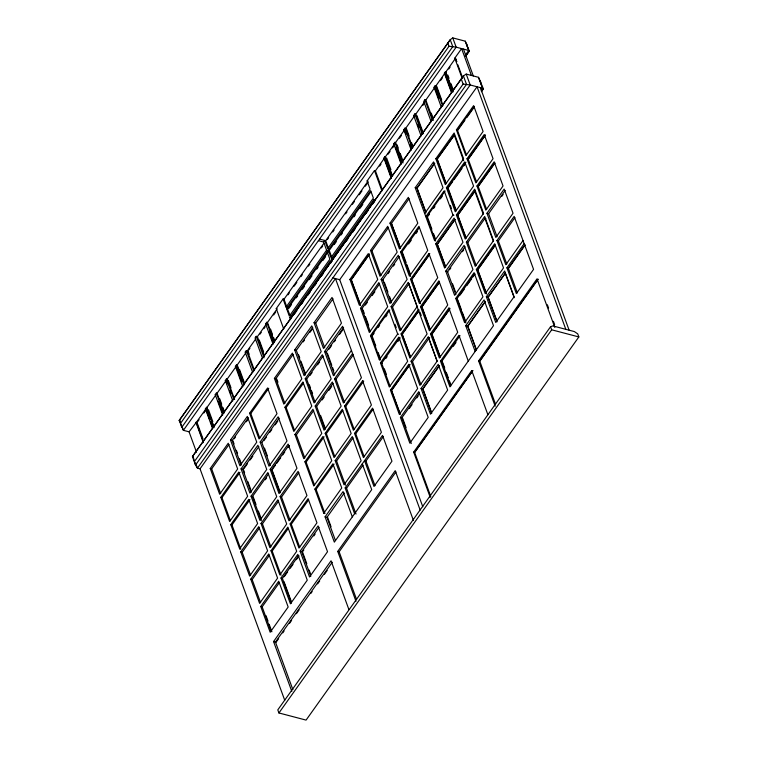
<?xml version="1.0" encoding="UTF-8"?>
<svg xmlns="http://www.w3.org/2000/svg" width="758" height="758" viewBox="0 0 758 758"><rect width="100%" height="100%" fill="white"/><g stroke="black" fill="none" stroke-linecap="round" stroke-linejoin="round"><path stroke-width="1.14" d="M465.81 56.111L469.287 50.994L465.279 41.188L452.772 37.9L450.214 39.7L179.153 420.463L183.389 430.326L189.064 431.814L196.521 452.223M284.743 700.297L200.036 468.814L197.44 468.131L195.526 465.042L192.428 456.572L463.413 75.914L466.217 74.076L478.497 77.307L483.405 88.828L481.349 91.718M447.845 43.187L450.214 39.7L452.763 46.645L181.693 427.417L179.627 419.96L447.845 43.187L448.982 46.276L180.755 423.059M264.457 355.957L257.388 336.628L256.204 336.315L255.067 337.916L262.533 358.316M252.689 372.538L245.222 352.129L246.359 350.537L247.307 350.783L254.375 370.112M283.719 328.953L276.253 308.553L283.066 298.984L284.013 299.23L286.998 307.388L286.05 307.142L283.066 298.984M327.532 250.443L326.584 250.197L323.6 242.039L324.737 240.438L327.721 248.596L328.669 248.842L325.684 240.693L319.544 239.073M327.721 248.596L370.084 189.093L367.099 180.935L374.48 170.569L375.428 170.815L382.496 190.144M421.126 135.938L413.66 115.538L414.797 113.937L415.744 114.183L422.812 133.512M433.282 120.427L425.816 100.028L424.878 99.781L423.741 101.373L431.207 121.773M222.691 415.071L215.225 394.662L216.362 393.07L217.072 393.26L224.141 412.589M232.772 400.906L225.306 380.507L226.443 378.915L227.154 379.104L234.61 399.504M242.854 386.751L235.387 366.351L236.515 364.759L237.226 364.939L244.303 384.268M273.088 344.284L265.622 323.884L266.759 322.283L267.46 322.472L274.538 341.801M401.209 164.315L393.743 143.906L394.871 142.314L395.581 142.504L403.048 162.904M411.281 150.15L403.815 129.751L404.952 128.159L405.663 128.348L412.731 147.668M441.516 107.683L434.05 87.284L435.187 85.682L435.897 85.872L442.966 105.201M462.247 78.567L454.781 58.167L461.594 48.597L471.419 75.44M189.064 431.814L196.341 422.367L203.419 441.696M212.458 428.213L205.38 408.884L206.517 407.292L214.069 426.745M391.365 178.528L383.899 158.128L385.036 156.536L392.578 175.989M451.436 92.514L444.368 73.185L445.505 71.593L453.047 91.045M196.341 422.367L205.854 409.007L205.38 408.884M206.991 407.416L215.935 394.852L215.225 394.662M217.072 393.26L226.017 380.696L225.306 380.507M227.154 379.104L236.089 366.54L235.387 366.351M237.226 364.939L246.17 352.385L245.222 352.129M247.307 350.783L255.607 339.12M257.388 336.628L266.323 324.064L265.622 323.884M267.46 322.472L277.191 308.8L276.253 308.553M284.013 299.23L323.874 243.233M325.684 240.693L368.047 181.181L367.099 180.935M375.428 170.815L384.372 158.251L383.899 158.128M385.5 156.66L394.444 144.096L393.743 143.906M395.581 142.504L404.526 129.94L403.815 129.751M405.663 128.348L413.963 116.675M415.744 114.183L424.679 101.629M425.816 100.028L434.76 87.464L434.05 87.284M435.897 85.872L444.842 73.308L444.368 73.185M445.979 71.716L455.482 58.357L454.781 58.167M199.089 419.695L197.052 422.557L202.945 438.664M203.845 413.015L205.21 411.101M248.652 350.073L249.932 348.282M260.013 334.126L261.283 332.326M263.841 328.735L265.12 326.944M273.638 314.977L275.685 312.097M287.964 294.853L289.329 292.939M294.104 286.23L296.833 282.402M300.926 276.651L302.29 274.728M308.43 266.105L309.795 264.191M321.392 247.894L322.756 245.98M327.304 239.594L328.659 237.69M332.743 231.957L334.098 230.053M345.648 213.822L347.012 211.918M352.442 204.281L354.479 201.42M359.235 194.73L361.954 190.912M365.356 186.146L368.075 182.327M379.644 166.078L380.999 164.164M388.134 154.149L390.048 151.458M392.597 147.876L393.876 146.076M399.485 138.202L401.399 135.511M422.841 105.4L424.11 103.609M440.436 80.67L442.359 77.979M448.727 69.035L450.081 67.13M465.251 55.277L468.681 50.464L469.287 50.994L465.981 55.647M286.05 307.142L326.584 250.197M327.153 251.741L329.872 259.179L289.338 316.124L286.619 308.686L327.153 251.741L328.1 251.988L287.557 308.932L289.897 315.309M328.29 250.14L370.653 190.637L373.372 198.075L331.009 257.578L328.29 250.14L329.237 250.396L331.957 257.834M329.237 250.396L370.908 191.85M288.789 308.392L291.517 304.555M296.293 297.847L297.657 295.933M302.433 289.224L304.479 286.353M309.255 279.645L311.983 275.808M316.759 269.099L318.123 267.186M322.899 260.477L325.627 256.64M334.25 244.521L336.287 241.66M341.043 234.98L342.408 233.076M353.958 216.845L355.312 214.94M360.069 208.251L362.788 204.433M290.646 319.705L289.907 317.668L330.441 260.724L331.189 262.761M331.578 259.122L373.94 199.619L374.878 199.875L332.525 259.378L331.578 259.122L332.326 261.169M331.388 260.97L290.845 317.915L289.907 317.668M192.428 456.572L463.413 75.914L466.511 84.394L195.526 465.042L192.977 456.145M294.123 314.504L296.852 310.666M301.627 303.958L302.992 302.044M307.767 295.336L310.496 291.498M314.589 285.747L315.953 283.833M321.411 276.168L323.458 273.297M346.368 241.101L347.733 239.187M352.489 232.507L355.208 228.689M366.076 213.424L368.113 210.553M372.87 203.874L374.234 201.969M194.768 461.035L463.119 84.081L461.338 79.192M200.036 468.814L335.462 278.584L420.169 510.068M422.793 506.751L339.707 279.702L477.057 86.772L565.819 329.332M210.241 468.51L228.234 443.24L237.652 468.984L219.659 494.254L210.241 468.51L211.662 468.88L220.682 493.553M230.498 440.057L247.335 416.417L256.754 442.151L239.916 465.791L230.498 440.057L232.156 440.483L241.186 465.156M249.6 413.224L267.593 387.954L277.011 413.697L259.018 438.958L249.6 413.224L250.784 413.536L259.814 438.2M274.405 378.384L292.389 353.114L301.817 378.858L283.824 404.118L274.405 378.384L275.817 378.754L284.847 403.417M294.663 349.921L311.775 325.883L321.193 351.627L304.081 375.665L294.663 349.921L296.321 350.357L305.341 375.03M314.049 322.69L332.042 297.43L341.46 323.164L323.467 348.434L314.049 322.69L315.707 323.126L324.727 347.799M250.784 413.536L268.768 388.267M481.112 90.126L482.486 88.203L478.497 77.307M211.662 468.88L228.982 444.548M275.817 378.754L293.147 354.422M232.156 440.483L248.311 417.791M296.321 350.357L312.751 327.285M315.707 323.126L333.027 298.794M481.586 91.216L483.405 88.828L482.486 88.203L470.206 84.972L463.119 84.081M234.213 438.787L235.558 436.892M246.331 421.761L248.349 418.928M303.191 341.886L304.555 339.972M310.031 332.279L312.088 329.389M349.912 279.399L368.265 253.627L377.73 279.475L359.377 305.256L349.912 279.399L351.333 279.778L360.382 304.498M370.539 250.434L387.717 226.31L397.173 252.158L379.995 276.291L370.539 250.434L371.951 250.803L380.999 275.533M389.982 223.117L408.335 197.336L417.8 223.193L399.447 248.975L389.982 223.117L391.403 223.487L400.47 248.264M431.87 229.124L427.455 217.053L425.806 216.627L444.16 190.845L452.99 214.988L434.637 240.76L415.213 187.681L433.567 161.899L443.023 187.757L424.679 213.529M435.841 158.706L454.146 132.991L463.612 158.839L445.297 184.564L435.841 158.706L437.252 159.085L445.903 182.735M456.42 129.798L473.636 105.618L483.092 131.466L465.876 155.655L456.42 129.798L457.368 130.044L466.426 154.822M457.368 130.044L473.921 106.793M369.449 253.93L351.096 279.711L360.533 305.512M437.252 159.085L454.43 134.952L437.015 159.019L446.064 183.749M351.333 279.778L369.004 254.953M371.951 250.803L388.475 227.608M391.403 223.487L409.074 198.662M457.377 130.812L464.853 120.304M466.9 117.443L474.375 106.944M434.542 163.292L416.862 188.117L425.93 212.894M417.781 187.217L434.77 163.349M220.796 497.343L238.779 472.073L247.639 496.263L229.646 521.532L220.796 497.343L221.971 497.646L230.423 520.746M241.053 468.88L257.881 445.24L266.731 469.439L249.903 493.079L241.053 468.88L242.702 469.316L251.154 492.406M260.155 442.047L278.139 416.786L286.998 440.976L269.005 466.246L260.155 442.047L261.804 442.483L270.255 465.583M284.951 407.207L302.944 381.947L311.794 406.136L293.81 431.406L284.951 407.207L286.136 407.52L294.587 430.62M305.218 378.754L322.33 354.716L331.18 378.905L314.068 402.943L305.218 378.754L306.63 379.123L315.082 402.223M351.437 350.452L333.454 375.722L324.595 351.522L342.588 326.253L361.424 377.73L343.44 403L334.581 378.81L352.574 353.541M221.971 497.646L239.964 472.386M286.136 407.52L303.456 383.188M306.63 379.123L323.06 356.052M242.702 469.316L258.857 446.623M261.804 442.483L279.124 418.151M334.704 375.049L326.253 351.958L343.573 327.627M310.06 375.409L312.116 372.529M317.593 364.835L319.639 361.945M244.067 468.501L247.43 463.773M250.121 459.992L252.821 456.212M263.831 440.749L266.494 437.006M269.82 432.325L271.819 429.511M275.154 424.84L277.816 421.097M328.944 349.286L331.606 345.534M334.269 341.792L335.604 339.925M339.603 334.306L342.929 329.626M360.505 308.345L378.858 282.563L387.689 306.706L369.345 332.487L360.505 308.345L362.637 308.904M381.132 279.38L398.31 255.247L407.141 279.389L389.963 303.513L381.132 279.38L383.491 279.996M400.575 252.063L418.928 226.282L427.758 250.424L409.415 276.196L400.575 252.063L402.47 252.556L406.08 262.429M446.424 187.652L464.739 161.928L473.57 186.07L455.264 211.795L446.424 187.652L447.608 187.965L456.041 211.008M467.013 158.744L484.229 134.554L493.06 158.697L475.844 182.877L467.013 158.744L468.188 159.047L476.621 182.091M445.079 191.035L426.726 216.816L435.585 241.006M419.477 227.4L401.797 252.224L410.656 276.424M447.608 187.965L465.924 162.24M468.188 159.047L485.404 134.867M379.578 283.843L361.907 308.667L370.359 331.758M467.951 159.701L484.94 135.834M399.343 256.479L382.762 279.759L391.213 302.859M428.137 216.106L429.502 214.192M433.576 208.459L434.931 206.555M440.37 198.918L442.407 196.057M452.687 181.541L448.063 188.031L456.108 210.032M454.004 179.684L461.935 168.551M463.915 165.765L465.241 163.908M408.581 243.962L411.3 240.144M416.057 233.464L417.421 231.55M365.356 305.086L367.393 302.224M372.15 295.535L374.869 291.716M388.115 273.505L389.441 271.648M393.402 266.077L394.719 264.22M230.773 524.621L248.766 499.351L257.616 523.551L239.632 548.82L240.807 549.124L231.957 524.934L230.773 524.621L239.632 548.82M251.04 496.168L267.868 472.528L276.717 496.717L259.89 520.358L251.04 496.168L252.452 496.537L261.311 520.727M270.142 469.335L288.125 444.065L296.975 468.264L278.991 493.524L270.142 469.335L271.554 469.704L280.005 492.804M294.938 434.495L312.931 409.225L321.78 433.424L303.797 458.685L294.938 434.495L296.359 434.865L304.811 457.965M315.195 406.032L332.317 381.994L341.166 406.193L324.054 430.231L315.195 406.032L316.617 406.411L325.068 429.502M231.957 524.934L249.951 499.664M252.452 496.537L268.607 473.845M271.554 469.704L288.874 445.372M296.359 434.865L313.679 410.533M316.617 406.411L333.046 383.33M344.454 402.271L336.002 379.18L353.323 354.848M275.381 465.213L272.046 469.894L280.1 491.885M276.717 463.337L280.706 457.728M282.706 454.923L284.705 452.109M288.04 447.428L289.366 445.562M265.3 479.767L266.645 477.872M322.141 399.93L324.197 397.04M328.981 390.313L331.72 386.466M389.764 310.041L371.42 335.822L380.27 360.022L379.322 359.766L370.473 335.576L388.826 309.795L397.675 333.994L398.623 334.24M391.09 306.611L408.335 282.393L417.184 306.583L399.949 330.801L391.09 306.611L392.511 306.981L400.963 330.071M428.895 253.513L437.745 277.703L419.392 303.484L410.542 279.285L428.895 253.513L429.843 253.759M435.774 243.849L454.118 218.077L462.977 242.266L444.624 268.048L435.774 243.849L437.186 244.228L445.638 267.318M456.392 214.884L474.707 189.159L483.557 213.358L465.251 239.073L456.392 214.884L457.813 215.253L465.857 237.254M476.971 185.966L494.188 161.786L503.047 185.985L485.831 210.165L476.971 185.966L478.156 186.279L486.608 209.379M420.339 303.731L411.49 279.541L429.161 254.716M411.784 279.512L429.454 254.688M457.813 215.253L474.982 191.13L457.576 215.196L466.028 238.287M478.156 186.279L494.709 163.027M392.511 306.981L409.026 283.776M437.186 244.228L454.857 219.403M477.938 186.98L494.927 163.112M372.803 335.055L374.168 333.15M378.242 327.418L379.597 325.504M385.718 316.92L387.082 315.006M438.105 243.327L455.094 219.46M240.76 551.909L258.753 526.639L267.602 550.829L249.619 576.099L240.76 551.909L242.181 552.279L250.633 575.369M261.017 523.446L277.854 499.806L286.704 524.005L269.876 547.646L261.017 523.446L262.439 523.825L270.89 546.916M280.119 496.613L298.112 471.353L306.962 495.543L288.978 520.812L280.119 496.613L281.54 496.992L289.992 520.083M304.924 461.783L322.908 436.513L331.767 460.703L313.774 485.973L304.924 461.783L306.109 462.086L314.551 485.186M325.182 433.32L342.294 409.282L351.153 433.472L334.041 457.51L325.182 433.32L326.366 433.633L334.818 456.723M362.551 380.819L371.411 405.018L353.418 430.288L344.568 406.089L362.551 380.819L363.736 381.132L345.752 406.402L354.204 429.492M306.109 462.086L324.092 436.826M326.366 433.633L342.796 410.552M242.181 552.279L259.501 527.947M262.439 523.825L278.593 501.123M281.54 496.992L298.86 472.66M379.322 359.766L397.675 333.994M380.459 362.855L398.812 337.083L407.662 361.272L389.309 387.054L380.459 362.855L382.345 363.357M408.268 282.478L427.105 333.956L409.936 358.089L401.077 333.89L418.255 309.766L419.202 310.013M445.751 271.137L464.104 245.355L472.964 269.554L454.611 295.326L445.751 271.137L448.12 271.752M466.378 242.162L484.684 216.447L493.543 240.637L475.228 266.361L466.378 242.162L467.79 242.541L476.242 265.632M486.958 213.254L504.174 189.074L513.033 213.263L495.817 237.444L486.958 213.254L488.616 213.69L497.068 236.78M418.539 310.941L402.024 334.136L410.476 357.236M399.987 337.395L381.634 363.167L390.086 386.267M410.305 356.194L402.261 334.202L418.776 310.998M430.156 329.976L421.704 306.886L439.384 282.052M430.051 328.849L422.007 306.857L438.996 282.99M467.79 242.541L484.968 218.408L485.916 218.664M465.08 246.748L447.409 271.572L455.861 294.663M488.616 213.69L505.169 190.438M385.746 358.581L387.101 356.677M397.978 341.394L400.016 338.532M449.475 269.848L450.83 267.934M462.389 251.703L463.744 249.799M501.777 196.379L503.141 194.465M250.746 579.188L268.73 553.927L277.589 578.117L259.596 603.387L250.746 579.188L252.158 579.567L260.61 602.657M271.004 550.734L287.832 527.094L296.691 551.284L279.863 574.924L271.004 550.734L272.188 551.047L281.038 575.237M290.106 523.901L308.099 498.631L316.948 522.83L298.955 548.091L290.106 523.901L291.29 524.214L299.742 547.304M314.911 489.062L332.895 463.792L341.754 487.991L323.761 513.261L324.945 513.564L316.086 489.374L314.911 489.062L323.761 513.261M335.169 460.608L352.281 436.561L361.13 460.76L344.018 484.798L335.169 460.608L336.58 460.978L345.44 485.167M354.555 433.377L372.538 408.107L381.397 432.297L363.404 457.567L354.555 433.377L355.729 433.68L364.181 456.78M272.188 551.047L288.343 528.345M291.29 524.214L308.61 499.882M316.086 489.374L334.079 464.104M355.729 433.68L373.059 409.348M252.158 579.567L269.488 555.235M336.58 460.978L353.01 437.897M408.789 364.361L417.649 388.56L399.295 414.332L390.436 390.143L408.789 364.361L409.737 364.617L391.384 390.389L400.243 414.588M411.063 361.178L428.298 336.959L437.158 361.149L419.913 385.367L411.063 361.178L412.485 361.547L420.936 384.638M448.859 308.08L457.718 332.269L439.365 358.051L430.506 333.861L448.859 308.08L450.044 308.392L431.69 334.164L440.142 357.264M455.738 298.415L474.091 272.643L482.941 296.833L464.588 322.614L455.738 298.415L456.922 298.728L465.772 322.927M476.365 269.45L494.671 243.725L503.53 267.925L485.215 293.64L476.365 269.45L477.54 269.763L486.399 293.952M523.011 240.551L505.794 264.731L496.945 240.542L514.161 216.352L533.566 269.374L516.35 293.564L506.931 267.82L524.148 243.64M409.974 364.674L391.621 390.455L399.674 412.447M456.922 298.728L474.593 273.903M477.54 269.763L495.173 244.995M412.485 361.547L429.653 337.424M449.665 309.321L431.994 334.145L440.038 356.137M494.292 246.625L477.777 269.82L486.229 292.92M506.808 264.002L498.357 240.911L514.919 217.66M460.106 295.033L464.19 289.31M466.909 285.491L471.666 278.802M473.02 276.897L475.067 274.026M260.733 606.476L278.717 581.206L288.163 607.006L270.17 632.276L260.733 606.476L262.145 606.845L271.193 631.575M280.991 578.013L297.818 554.373L307.265 580.173L290.428 603.813L280.991 578.013L282.402 578.392L291.451 603.112M300.092 551.189L318.076 525.919L327.522 551.72L309.529 576.99L300.092 551.189L301.741 551.616L310.789 576.345M354.592 513.687L345.155 487.887L382.525 435.386L391.962 461.186L373.978 486.456L364.541 460.656L365.953 461.035L375.002 485.755M362.267 463.849L371.704 489.649L334.335 542.15L325.078 516.842L343.061 491.582L352.318 516.88M262.145 606.845L279.465 582.514M282.402 578.392L298.567 555.69M356.014 514.057L346.567 488.256L362.997 465.185M365.953 461.035L383.273 436.703M301.741 551.616L319.061 527.284M284.25 576.686L287.614 571.958M290.305 568.168L292.995 564.388M296.369 559.66L299.059 555.879M303.806 549.995L302.47 551.871L306.791 563.668M313.803 535.963L315.129 534.087M335.415 540.445L326.963 517.344L344.284 493.013M400.423 417.431L418.776 391.649L428.194 417.383L409.841 443.165L400.423 417.431L402.555 417.99L406.08 427.635M421.05 388.456L438.228 364.333L447.646 390.067L430.468 414.2L421.05 388.456L422.936 388.958L431.567 412.551M475.143 351.437L465.725 325.703L484.078 299.922L493.496 325.665L449.911 386.883L440.493 361.14L458.912 335.273L468.273 361.092M486.342 296.738L504.657 271.013L514.076 296.748L495.76 322.472L486.342 296.738L488.237 297.231L496.869 320.824M460.03 335.671L441.734 361.367L450.764 386.03M419.515 392.976L401.844 417.8L411.262 443.534M517.373 292.863L508.343 268.19L524.896 244.938M439.214 365.697L422.699 388.892L431.728 413.555M488.891 296.302L505.415 273.107L488 297.164L497.03 321.837M508.125 268.901L525.114 245.024M422.936 388.958L439.451 365.754M453.284 346.321L455.994 342.521M485.281 301.371L467.61 326.196L476.242 349.789M409.348 408.439L412.068 404.62M416.824 397.931L418.179 396.027M476.479 349.855L467.847 326.262L485.518 301.438M291.811 691.419L273.562 641.543L331.056 560.787L348.898 609.555M355.976 601.293L337.727 551.417L395.221 470.661L413.47 520.538M356.582 599.445L339.139 551.786L395.951 471.997M292.891 689.695L275.457 642.045L332.26 562.246M275.884 642.519L278.622 638.672M282.725 632.911L284.089 630.988M289.565 623.303L291.612 620.414M296.406 613.696L299.145 609.849M310.771 593.514L312.135 591.591M317.611 583.906L319.668 581.016M324.452 574.289L327.191 570.452M430.241 497.39L413.669 452.119L471.732 370.567L472.67 370.814L414.617 452.365L430.781 496.528M495.173 406.174L478.601 360.903L537.024 278.84L554.809 327.418M414.673 452.384L472.897 370.596M537.99 279.152L479.719 361.026L495.543 404.279M538.066 279.351L479.786 361.215L478.601 360.903M550.564 326.717L277.798 709.876L278.925 712.965L306.08 720.1L578.847 336.94L577.719 333.852L574.318 331.559L552.828 325.912L550.564 326.717L551.691 329.806L578.847 336.94M278.925 712.965L551.691 329.806M179.627 419.96L179.153 420.463L179.997 421.06M448.982 46.276L456.164 47.167L468.681 50.464M413.66 115.538L414.607 115.785M415.213 187.681L417.099 188.173M452.99 214.988L453.938 215.234M496.945 240.542L498.357 240.911M506.931 267.82L508.343 268.19M318.407 240.674L323.6 242.039M410.542 279.285L411.49 279.541M332.857 277.902L339.707 279.702M422.007 306.857L420.586 306.488L438.882 280.792L447.732 304.991L429.379 330.763L420.529 306.573L421.704 306.886M465.725 325.703L467.847 326.262M430.506 333.861L431.69 334.164M401.077 333.89L402.261 334.202M286.619 308.686L287.557 308.932M370.473 335.576L372.121 336.012L375.75 345.904M440.559 361.054L442.445 361.547M440.493 361.14L442.388 361.632M324.595 351.522L326.253 351.958M390.436 390.143L391.384 390.389M334.581 378.81L336.002 379.18M344.568 406.089L345.752 406.402M413.669 452.119L414.617 452.365M345.155 487.887L346.567 488.256M325.078 516.842L326.963 517.344M337.727 551.417L339.139 551.786M273.562 641.543L275.457 642.045M465.279 41.188L469.05 51.553M480.364 87.644L569.125 330.194M463.479 49.09L473.305 75.933M466.217 74.076L470.206 84.972L197.44 468.131L195.63 463.195M452.772 37.9L456.164 47.167L183.389 430.326L181.882 426.204M547.361 304.744L548.574 308.061M553.416 321.307L554.629 324.623M457.841 64.8L462.162 76.605M447.864 75.118L449.039 78.339M451.01 83.712L452.971 89.084M445.505 71.593L452.971 91.993M444.842 73.308L451.522 91.566M505.179 273.041L514.199 297.704M436.608 86.061L441.715 100.018M484.968 218.408L493.42 241.508M454.194 134.896L463.631 160.696M474.745 191.063L483.197 214.163M435.187 85.682L442.653 106.082M435.158 88.544L438.692 98.208M431.245 113.103L433.206 118.466M424.878 99.781L432.344 120.181M450.318 205.361L451.522 208.649M416.843 115.443L423.523 133.702M414.797 113.937L422.263 134.337M417.753 124.369L418.928 127.59M406.373 128.528L409.121 136.042M411.48 142.485L412.655 145.707M404.952 128.159L412.418 148.559M404.924 131.011L406.099 134.232M410.031 144.968L411.206 148.189M452.545 283.852L455.359 291.555M417.497 189.254L425.778 211.87M433.481 233.511L435.49 238.997M437.423 244.284L445.467 266.285M457.794 299.95L461.414 309.851M462.219 312.05L465.838 321.951M397.078 144.835L398.253 148.056M400.224 153.429L402.972 160.942M394.871 142.314L402.337 162.714M395.629 147.317L401.522 163.425M471.732 370.567L487.887 414.73M386.608 157.92L390.929 169.726M385.036 156.536L392.104 175.865M384.372 158.251L391.441 177.58M374.48 170.569L381.947 190.969M406.885 264.627L410.495 274.5M442.776 362.712L444.738 368.075M446.31 372.358L448.272 377.721M449.447 380.942L450.622 384.154M391.469 223.402L400.518 248.122M412.191 280.612L420.235 302.603M420.008 312.211L421.211 315.508M428.242 337.045L437.091 361.244M373.94 199.619L374.689 201.666M384.297 282.194L387.906 292.067M389.517 296.454L391.526 301.94M395.003 324.339L396.207 327.646M363.035 310.003L364.238 313.291M365.441 316.588L368.653 325.362M384.353 368.852L386.372 374.357M378.166 352.508L380.175 358.003M327.342 353.2L331.796 365.347M332.601 367.564L333.814 370.87M298.595 354.829L299.77 358.041M300.945 361.244L305.247 373.021M309.34 384.78L310.553 388.096M311.367 390.304L312.58 393.62M320.568 415.45L324.993 427.55M270.53 329.095L272.492 334.468M273.676 337.689L274.851 340.911M266.759 322.283L274.216 342.682M269.081 331.578L273.401 343.393M327.513 517.089L331.047 526.744M276.765 379L277.94 382.212M259.274 340.039L263.594 351.845M256.204 336.315L264.059 357.795M248.018 350.973L249.192 354.194M246.359 350.537L253.826 370.937M239.509 369.421L244.616 383.387M236.515 364.759L243.981 385.159M236.487 367.611L241.594 381.568M264.514 448.139L267.347 455.88M309.15 570.101L310.325 573.313M228.253 380.364L231.001 387.878M226.443 378.915L233.909 399.314M226.017 380.696L227.192 383.918M229.551 390.361L230.726 393.582M219.744 398.812L221.706 404.185M222.89 407.406L224.065 410.628M216.362 393.07L223.828 413.47M232.867 440.673L234.042 443.885M236.392 450.309L237.567 453.521M239.519 458.865L241.48 464.218M243.394 469.448L244.607 472.765M247.838 481.605L250.671 489.336M218.295 401.295L222.615 413.11M253.181 496.784L256.005 504.487M258.412 511.082L261.235 518.785M284.079 581.793L291.536 602.165M208.488 409.746L212.809 421.562M206.517 407.292L213.983 427.692M206.252 410.087L209.388 418.672M210.572 421.893L212.534 427.266M195.877 422.244L203.343 442.644M266.02 615.676L267.981 621.039M269.156 624.251L271.904 631.765M466.748 44.04L467.923 48.465M480.307 80.357L481.169 84.403M456.752 61.597L455.482 58.357L456.667 61.578"/></g></svg>
